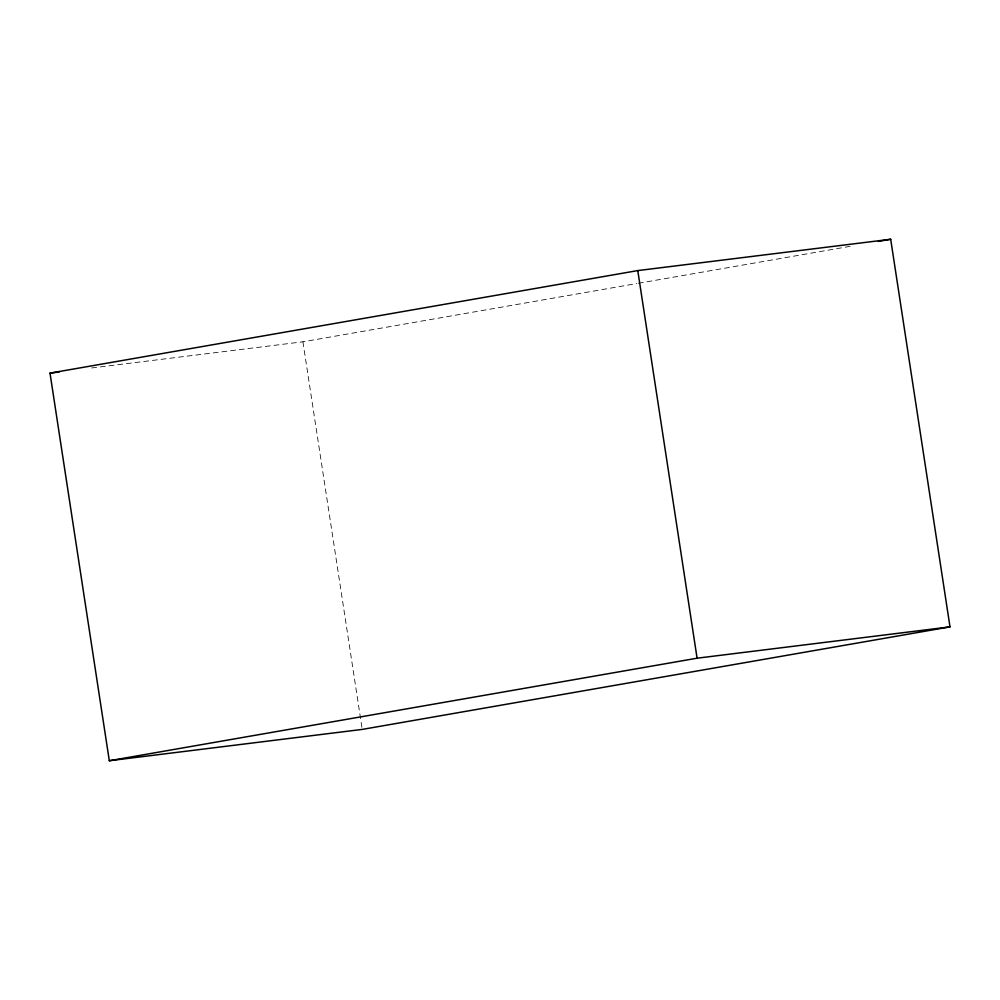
<?xml version="1.0" encoding="UTF-8"?>
<svg xmlns="http://www.w3.org/2000/svg" width="1000" height="1000" viewBox="0 0 1000 1000"><rect width="100%" height="100%" fill="white"/><g stroke="black" fill="none" stroke-linecap="round" stroke-linejoin="round"><path stroke-width="0.75" stroke-dasharray="5 3.75" d="M91.638 367.962L302.913 341.8L636.8 283.55M638.337 283.288L850.688 246.238M302.913 341.8L361.987 727.862"/><path stroke-width="1.5" d="M50 373.125L637.775 270.587L890.688 239.262L950 626.875L362.225 729.412L109.312 760.738L50 373.125L59.25 371.975M878.375 241.412L890.688 239.262M109.312 760.738L697.087 658.2L950 626.875M637.775 270.587L697.087 658.2"/></g></svg>
